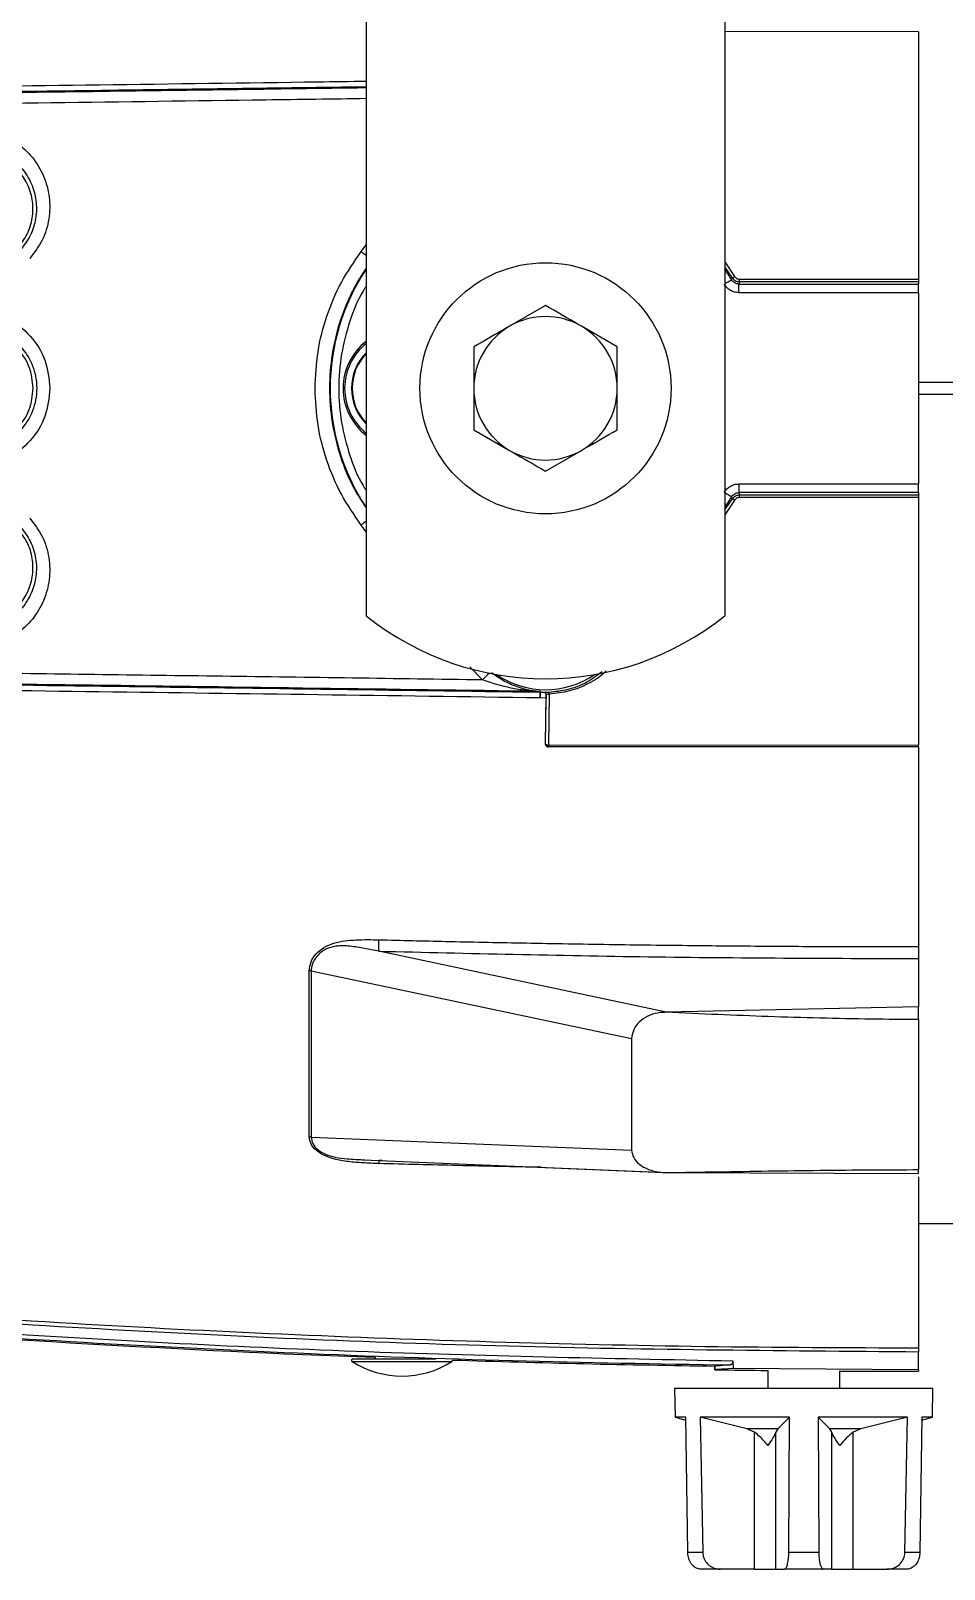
# Model space of a CAD drawing. Extents: x 8 to 113, y 0 to 87.
# Drawn here: x 13.88 to 17.06, y 32.7 to 38.06 of the extents above; entities that cross this region are included whole.
import ezdxf

# ---------------------------------------------------------------- set-up
doc = ezdxf.new("R2010")
doc.units = 0
doc.header["$MEASUREMENT"] = 0
doc.layers.add('OBJECT', color=7, linetype='CONTINUOUS')

msp = doc.modelspace()

# ---------------------------------------------------------------- linework, layer by layer
at = {"layer": 'OBJECT'}
for p, q in [((15.0451, 39.7882), (15.0451, 36.0256)), ((16.2951, 39.7882), (16.2951, 36.0256)), ((16.9701, 38.0608), (16.2951, 38.0612)), ((16.9701, 38.0608), (16.9701, 37.1986)), ((15.0276, 37.2945), (15.0451, 37.3177)), ((16.2951, 37.2588), (16.3288, 37.2084)), ((16.3201, 37.2045), (16.2951, 37.2419)), ((16.3184, 37.1964), (16.3201, 37.2045)), ((16.3458, 37.1898), (16.3443, 37.1815)), ((16.3443, 37.1815), (16.9701, 37.1815)), ((16.3443, 37.1515), (16.3443, 37.1815)), ((16.9701, 37.1515), (16.3443, 37.1515)), ((16.9701, 37.1897), (16.3458, 37.1898)), ((16.346, 37.1987), (16.9701, 37.1986)), ((16.9701, 37.1897), (16.9701, 37.1815)), ((16.9701, 37.1515), (16.9701, 37.1815)), ((16.9701, 37.1515), (16.9701, 36.4849)), ((15.6701, 37.1069), (15.5451, 37.0347)), ((15.9201, 36.9626), (15.7951, 37.0347)), ((17.1764, 36.8382), (16.9701, 36.8382)), ((16.9701, 36.7982), (17.1764, 36.7982)), ((15.4201, 36.6739), (15.5451, 36.6017)), ((15.6701, 36.5295), (15.7951, 36.6017)), ((16.3443, 36.4849), (16.9701, 36.4849)), ((16.3443, 36.4849), (16.3443, 36.4549)), ((16.9701, 36.4549), (16.3443, 36.4549)), ((16.3443, 36.4549), (16.3458, 36.4466)), ((16.9701, 36.4549), (16.9701, 36.4849)), ((16.9701, 36.4549), (16.9701, 36.4468)), ((16.2951, 36.3945), (16.3201, 36.4319)), ((16.3288, 36.428), (16.2951, 36.3776)), ((16.3201, 36.4319), (16.3184, 36.4401)), ((16.3458, 36.4466), (16.9701, 36.4468)), ((16.9701, 36.4379), (16.346, 36.4378)), ((16.9701, 36.4379), (16.9701, 35.5756)), ((15.0451, 36.3187), (15.0276, 36.3419)), ((15.4509, 35.8022), (15.4066, 35.8472)), ((15.6508, 35.7597), (15.6508, 35.7621)), ((15.6529, 35.7596), (15.6508, 35.7597)), ((15.653, 35.762), (15.6529, 35.7596)), ((15.6529, 35.7596), (15.6686, 35.7592)), ((15.652, 35.7394), (15.6511, 35.7394)), ((15.6723, 35.7389), (15.652, 35.7394)), ((15.6703, 35.5784), (15.6723, 35.7389)), ((15.6706, 35.5787), (15.6728, 35.749)), ((15.6728, 35.749), (15.6727, 35.7524)), ((15.6826, 35.7527), (15.6804, 35.575)), ((15.6703, 35.5784), (15.6706, 35.5787)), ((16.9701, 35.5689), (15.6801, 35.5682)), ((15.6801, 35.5682), (15.6806, 35.5687)), ((15.6804, 35.575), (16.9701, 35.5756)), ((16.9701, 35.5693), (15.6806, 35.5687)), ((16.9701, 35.5689), (16.9701, 35.5693)), ((16.9701, 35.5689), (16.9701, 34.8727)), ((15.0889, 34.857), (15.0888, 34.857)), ((16.0901, 34.6439), (15.0889, 34.857)), ((16.9701, 34.831), (16.9701, 34.6633)), ((14.8536, 34.788), (14.8466, 34.7885)), ((14.8536, 34.788), (15.9701, 34.5524)), ((16.9701, 34.6633), (16.0901, 34.6439)), ((16.9701, 34.6188), (16.9701, 34.0956)), ((15.9701, 34.5524), (15.9701, 34.1635)), ((14.8536, 34.2088), (15.9701, 34.1635)), ((15.0074, 34.1315), (16.0819, 34.0858)), ((15.0888, 34.1277), (15.0891, 34.1266)), ((15.0889, 34.1277), (16.0901, 34.0853)), ((15.1011, 34.1275), (15.0889, 34.1277)), ((16.0901, 34.0853), (16.9701, 34.0827)), ((16.9701, 34.0707), (16.9701, 33.4745)), ((16.9701, 33.9082), (17.1764, 33.9082)), ((16.9701, 33.3985), (16.9701, 33.4599)), ((14.9963, 33.4273), (15.2657, 33.4273)), ((14.999, 33.4365), (15.2642, 33.4365)), ((15.0736, 33.4417), (15.0736, 33.4417)), ((15.0764, 33.4416), (15.0764, 33.4365)), ((15.2642, 33.4365), (15.2874, 33.4365)), ((15.2657, 33.4273), (15.344, 33.4273)), ((16.2598, 33.4112), (16.2601, 33.3982)), ((16.2598, 33.4112), (16.2598, 33.4112)), ((16.2601, 33.3982), (16.2598, 33.4112)), ((16.3231, 33.4294), (16.3234, 33.4025)), ((16.9701, 33.3985), (16.3234, 33.4025)), ((16.9701, 33.3985), (16.9701, 33.3932)), ((16.2601, 33.3982), (16.2601, 33.3982)), ((16.4451, 33.3959), (16.4451, 33.3332)), ((16.6951, 33.3332), (16.6951, 33.394)), ((16.1201, 33.3332), (16.1219, 33.2332)), ((17.0201, 33.3332), (16.1201, 33.3332)), ((17.0184, 33.2332), (17.0201, 33.3332)), ((16.1219, 33.2332), (16.1595, 33.2231)), ((16.1593, 33.2332), (16.1219, 33.2332)), ((16.1657, 32.7622), (16.1593, 33.2332)), ((16.5201, 33.2332), (16.2093, 33.2332)), ((16.2093, 33.2332), (16.2178, 32.7622)), ((16.3718, 33.1924), (16.2093, 33.2332)), ((16.4792, 33.1924), (16.3718, 33.1924)), ((16.3979, 33.1807), (16.3718, 33.1924)), ((16.4792, 33.1924), (16.4727, 33.1807)), ((16.5201, 33.2332), (16.4792, 33.1924)), ((16.518, 32.7622), (16.5201, 33.2332)), ((16.9309, 33.2332), (16.6201, 33.2332)), ((16.6201, 33.2332), (16.6222, 32.7622)), ((16.661, 33.1924), (16.6201, 33.2332)), ((16.6676, 33.1807), (16.661, 33.1924)), ((16.7685, 33.1924), (16.661, 33.1924)), ((16.7685, 33.1924), (16.7423, 33.1807)), ((16.9309, 33.2332), (16.7685, 33.1924)), ((16.9225, 32.7622), (16.9309, 33.2332)), ((16.9809, 33.2332), (16.9746, 32.7622)), ((16.9808, 33.2231), (17.0184, 33.2332)), ((17.0184, 33.2332), (16.9809, 33.2332)), ((16.3979, 32.7032), (16.3979, 33.1807)), ((16.4727, 32.7032), (16.4727, 33.1807)), ((16.6676, 32.7032), (16.6676, 33.1807)), ((16.7423, 32.7032), (16.7423, 33.1807)), ((16.1657, 32.7622), (16.2178, 32.7622)), ((16.518, 32.7622), (16.6222, 32.7622)), ((16.9225, 32.7622), (16.9746, 32.7622)), ((16.2802, 32.7032), (16.2124, 32.7032)), ((16.3979, 32.7032), (16.2802, 32.7032)), ((16.3979, 32.7032), (16.4727, 32.7032)), ((16.4727, 32.7032), (16.5023, 32.7032)), ((16.638, 32.7032), (16.5023, 32.7032)), ((16.6676, 32.7032), (16.638, 32.7032)), ((16.6676, 32.7032), (16.7423, 32.7032)), ((16.7423, 32.7032), (16.86, 32.7032)), ((16.9279, 32.7032), (16.86, 32.7032))]:
    msp.add_line(p, q, dxfattribs=at)
at = {"layer": 'OBJECT', "flags": 128}
for points in [[(16.2951, 37.1828), (16.2975, 37.1842), (16.3023, 37.187), (16.3067, 37.1896), (16.3106, 37.1919), (16.3139, 37.1938), (16.3163, 37.1952), (16.3178, 37.1961), (16.3184, 37.1964)], [(16.3184, 36.4401), (16.3178, 36.4404), (16.3163, 36.4413), (16.3139, 36.4427), (16.3106, 36.4446), (16.3067, 36.4469), (16.3023, 36.4494), (16.2975, 36.4523), (16.2951, 36.4536)]]:
    msp.add_lwpolyline(points, dxfattribs=at)
at = {"layer": 'OBJECT'}
msp.add_circle((15.6701, 36.8182), 0.4375, dxfattribs=at)
for centre, radius, start, end in [((15.3216, 37.6945), 0.4964, 233.6784, 236.1554), ((15.6701, 36.8182), 0.7505, 146.3835, 213.6165), ((15.6701, 36.8182), 0.7505, 30.2571, 33.6165), ((16.3148, 37.2276), 0.0237, 282.6843, 305.9634), ((16.1636, 37.1968), 0.1824, 357.8107, 0.595), ((15.6701, 36.8182), 0.25, 60, 120), ((15.6701, 36.8182), 0.25, 120, 180), ((15.6701, 36.8182), 0.25, 0, 60), ((15.1701, 36.8182), 0.2056, 127.4464, 232.5536), ((15.1701, 36.8182), 0.2, 128.6822, 231.3178), ((15.1701, 36.8182), 0.1762, 135.1999, 224.8001), ((15.1701, 36.8182), 0.1739, 135.9712, 224.0288), ((15.6701, 36.8182), 0.25, 180, 240), ((15.6701, 36.8182), 0.25, 300, 0), ((15.6701, 36.8182), 0.25, 240, 300), ((15.6701, 36.8182), 0.7505, 326.3835, 329.7429), ((16.3148, 36.4088), 0.0237, 54.0366, 77.3157), ((16.1636, 36.4397), 0.1824, 359.405, 2.1893), ((15.3222, 35.9412), 0.4974, 123.8477, 126.3197), ((15.6701, 36.8062), 1, 231.3178, 308.6822), ((15.5692, 35.7061), 0.1524, 128.3966, 140.9255), ((15.6701, 36.0682), 0.3005, 235.3857, 304.6143), ((15.6501, 35.7096), 0.0525, 86.8041, 89.18), ((15.4485, 35.7461), 0.2027, 358.122, 3.8586), ((15.1112, 35.7733), 0.5419, 356.4144, 358.5566), ((15.6435, 35.7525), 0.0391, 0.3627, 10.3744), ((15.6806, 35.5787), 0.01, 180.084, 269.9169), ((16.9701, 84.0662), 50.66, 263.32684, 267.85597), ((14.999, 33.4315), 0.005, 90, 237.4319), ((15.1701, 33.6994), 0.323, 237.4319, 302.5681), ((15.3413, 33.4315), 0.005, 302.5681, 9.0281), ((16.9701, 84.0662), 50.66, 268.16308, 269.19659), ((16.9701, 84.0532), 50.66, 269.19697, 269.40622), ((16.9701, 84.0532), 50.66, 269.68898, 270)]:
    msp.add_arc(centre, radius, start, end, dxfattribs=at)
for points, knots in [([(10.9864, 37.8133), (11.5027, 37.8197), (12.536, 37.8325), (13.8902, 37.8502), (14.7276, 37.8617), (15.0451, 37.8661)], [0, 0, 0, 0, 0.382702, 0.765908, 1, 1, 1, 1]), ([(15.0451, 37.8684), (14.738, 37.8642), (13.9214, 37.853), (12.5985, 37.8357), (11.5859, 37.8231), (11.0801, 37.8168)], [0, 0, 0, 0, 0.23178, 0.616222, 1, 1, 1, 1]), ([(11.0832, 37.8367), (11.3272, 37.8398), (11.8241, 37.846), (12.5844, 37.8558), (13.3512, 37.8658), (14.1188, 37.876), (14.6795, 37.8836), (14.9895, 37.8879), (15.0451, 37.8886)], [0, 0, 0, 0, 0.185391, 0.377506, 0.576351, 0.765931, 0.957987, 1, 1, 1, 1]), ([(10.9809, 37.7765), (11.2201, 37.7793), (11.7068, 37.7852), (12.4506, 37.7944), (13.2005, 37.804), (13.9513, 37.8138), (14.5624, 37.822), (14.9283, 37.8271), (15.0451, 37.8287)], [0, 0, 0, 0, 0.177189, 0.360441, 0.549759, 0.730707, 0.913979, 1, 1, 1, 1]), ([(13.6826, 37.722), (13.7084, 37.719), (13.7599, 37.713), (13.8288, 37.6768), (13.8848, 37.6248), (13.924, 37.5591), (13.9439, 37.485), (13.9423, 37.408), (13.9202, 37.3328), (13.8888, 37.2915), (13.8732, 37.2709)], [0, 0, 0, 0, 0.125399, 0.250033, 0.374937, 0.500007, 0.625107, 0.75017, 0.875155, 1, 1, 1, 1]), ([(13.6831, 37.6604), (13.7041, 37.6584), (13.7459, 37.6545), (13.8022, 37.6264), (13.8482, 37.5853), (13.8806, 37.5328), (13.8973, 37.473), (13.8962, 37.4105), (13.8779, 37.3493), (13.8519, 37.3159), (13.8388, 37.2992)], [0, 0, 0, 0, 0.125945, 0.251061, 0.375911, 0.500546, 0.625123, 0.749825, 0.874778, 1, 1, 1, 1]), ([(13.8302, 37.3071), (13.8424, 37.3227), (13.8669, 37.3537), (13.8842, 37.411), (13.8852, 37.4695), (13.8694, 37.5255), (13.8387, 37.5744), (13.7955, 37.6125), (13.7428, 37.6382), (13.7038, 37.6415), (13.6843, 37.6431)], [0, 0, 0, 0, 0.1248514, 0.2496703, 0.374509, 0.4994319, 0.6244738, 0.749587, 0.8746189, 1, 1, 1, 1]), ([(14.867, 36.8182), (14.869, 36.8609), (14.873, 36.9463), (14.9055, 37.0707), (14.9551, 37.1892), (15.0034, 37.2594), (15.0276, 37.2945)], [0, 0, 0, 0, 0.249549, 0.499968, 0.749833, 1, 1, 1, 1]), ([(15.0451, 37.2364), (15.0369, 37.2244), (15.0138, 37.1908), (14.9838, 37.1306), (14.9492, 37.0436), (14.9238, 36.9391), (14.9143, 36.8187), (14.9236, 36.6982), (14.9528, 36.5802), (14.9934, 36.4794), (15.0305, 36.4238), (15.0451, 36.4019)], [0, 0, 0, 0, 0.049424, 0.13824, 0.227356, 0.366591, 0.500406, 0.634291, 0.773557, 0.910718, 1, 1, 1, 1]), ([(16.3288, 37.2084), (16.3298, 37.207), (16.3317, 37.2042), (16.336, 37.2012), (16.3408, 37.199), (16.3442, 37.1988), (16.346, 37.1987)], [0, 0, 0, 0, 0.248699, 0.500161, 0.750977, 1, 1, 1, 1]), ([(15.0451, 37.1742), (15.0415, 37.1686), (15.0169, 37.1309), (14.9861, 37.0514), (14.956, 36.9376), (14.9464, 36.8182), (14.956, 36.6988), (14.9861, 36.585), (15.0169, 36.5056), (15.0415, 36.4679), (15.0451, 36.4623)], [0, 0, 0, 0, 0.0268709, 0.1810548, 0.3394352, 0.5, 0.6605648, 0.8189452, 0.9731291, 1, 1, 1, 1]), ([(16.3443, 37.1515), (16.3391, 37.1519), (16.3286, 37.1526), (16.3141, 37.159), (16.3014, 37.1684), (16.2955, 37.177), (16.2925, 37.1813)], [0, 0, 0, 0, 0.2499898, 0.4998146, 0.7501668, 1, 1, 1, 1]), ([(16.3443, 37.1815), (16.3417, 37.1817), (16.3365, 37.1821), (16.3292, 37.1852), (16.3229, 37.1899), (16.3199, 37.1942), (16.3184, 37.1964)], [0, 0, 0, 0, 0.249341, 0.49971, 0.74966, 1, 1, 1, 1]), ([(16.3201, 37.2045), (16.3215, 37.2024), (16.3245, 37.1981), (16.3308, 37.1935), (16.3381, 37.1904), (16.3432, 37.19), (16.3458, 37.1898)], [0, 0, 0, 0, 0.2497795, 0.4995782, 0.7496537, 1, 1, 1, 1]), ([(16.9701, 37.1986), (16.9701, 37.1974), (16.9701, 37.1958), (16.9701, 37.1939), (16.9701, 37.1926), (16.9701, 37.1915), (16.9701, 37.1907), (16.9701, 37.1899), (16.9701, 37.1898), (16.9701, 37.1897)], [0, 0, 0, 0, 0.235209, 0.351551, 0.467887, 0.584217, 0.700551, 0.816896, 1, 1, 1, 1]), ([(15.7951, 37.0347), (15.7922, 37.0364), (15.7499, 37.0608), (15.7086, 37.0847), (15.6701, 37.1069)], [0, 0, 0, 0, 0.070214, 1, 1, 1, 1]), ([(13.7001, 37.088), (13.7329, 37.0813), (13.7985, 37.0681), (13.878, 37.0042), (13.9328, 36.9182), (13.9398, 36.8515), (13.9433, 36.8182)], [0, 0, 0, 0, 0.250566, 0.500351, 0.750175, 1, 1, 1, 1]), ([(13.6981, 37.0332), (13.7248, 37.0283), (13.7779, 37.0184), (13.8434, 36.968), (13.887, 36.899), (13.9022, 36.8182), (13.8869, 36.7373), (13.8434, 36.6684), (13.7778, 36.618), (13.7247, 36.6082), (13.6981, 36.6032)], [0, 0, 0, 0, 0.125649, 0.250726, 0.375502, 0.500091, 0.624668, 0.749422, 0.874515, 1, 1, 1, 1]), ([(13.8851, 36.8182), (13.8823, 36.8434), (13.8768, 36.8938), (13.8341, 36.958), (13.7731, 37.0046), (13.7235, 37.0134), (13.6987, 37.0179)], [0, 0, 0, 0, 0.249291, 0.498953, 0.749084, 1, 1, 1, 1]), ([(15.5451, 37.0347), (15.5422, 37.033), (15.4999, 37.0086), (15.4586, 36.9848), (15.4201, 36.9626)], [0, 0, 0, 0, 0.070213, 1, 1, 1, 1]), ([(15.4201, 36.9626), (15.4201, 36.9526), (15.4201, 36.9056), (15.4201, 36.8568), (15.4201, 36.8182)], [0, 0, 0, 0, 0.211002, 1, 1, 1, 1]), ([(15.9201, 36.8182), (15.9201, 36.8568), (15.9201, 36.9056), (15.9201, 36.9526), (15.9201, 36.9626)], [0, 0, 0, 0, 0.788998, 1, 1, 1, 1]), ([(13.6987, 36.6186), (13.7235, 36.623), (13.773, 36.6319), (13.8341, 36.6784), (13.8768, 36.7426), (13.8823, 36.793), (13.8851, 36.8182)], [0, 0, 0, 0, 0.250681, 0.500935, 0.750645, 1, 1, 1, 1]), ([(13.9433, 36.8182), (13.9398, 36.7849), (13.9328, 36.7182), (13.878, 36.6322), (13.7984, 36.5683), (13.7329, 36.5551), (13.7001, 36.5485)], [0, 0, 0, 0, 0.24993, 0.499886, 0.749919, 1, 1, 1, 1]), ([(15.0276, 36.3419), (15.0034, 36.3771), (14.955, 36.4474), (14.9055, 36.5658), (14.873, 36.6902), (14.8691, 36.7755), (14.867, 36.8182)], [0, 0, 0, 0, 0.250229, 0.500882, 0.749824, 1, 1, 1, 1]), ([(15.4201, 36.8182), (15.4201, 36.8069), (15.4201, 36.7581), (15.4201, 36.7105), (15.4201, 36.6739)], [0, 0, 0, 0, 0.2318492, 1, 1, 1, 1]), ([(15.9201, 36.6739), (15.9201, 36.7105), (15.9201, 36.7581), (15.9201, 36.8069), (15.9201, 36.8182)], [0, 0, 0, 0, 0.7681508, 1, 1, 1, 1]), ([(15.7951, 36.6017), (15.7981, 36.6034), (15.8403, 36.6278), (15.8817, 36.6517), (15.9201, 36.6739)], [0, 0, 0, 0, 0.070213, 1, 1, 1, 1]), ([(15.5451, 36.6017), (15.5481, 36.6), (15.5903, 36.5756), (15.6317, 36.5518), (15.6701, 36.5295)], [0, 0, 0, 0, 0.070214, 1, 1, 1, 1]), ([(16.2925, 36.4552), (16.2954, 36.4595), (16.3014, 36.4681), (16.3141, 36.4775), (16.3287, 36.4838), (16.3391, 36.4845), (16.3443, 36.4849)], [0, 0, 0, 0, 0.250003, 0.499813, 0.750165, 1, 1, 1, 1]), ([(16.3184, 36.4401), (16.3199, 36.4422), (16.3228, 36.4465), (16.3292, 36.4512), (16.3365, 36.4543), (16.3417, 36.4547), (16.3443, 36.4549)], [0, 0, 0, 0, 0.2494547, 0.4998675, 0.749774, 1, 1, 1, 1]), ([(16.3201, 36.4319), (16.3215, 36.4341), (16.3245, 36.4383), (16.3308, 36.443), (16.3381, 36.446), (16.3432, 36.4464), (16.3458, 36.4466)], [0, 0, 0, 0, 0.24939, 0.499166, 0.749323, 1, 1, 1, 1]), ([(16.346, 36.4378), (16.3442, 36.4377), (16.3408, 36.4374), (16.336, 36.4353), (16.3317, 36.4322), (16.3298, 36.4294), (16.3288, 36.428)], [0, 0, 0, 0, 0.248921, 0.499835, 0.751191, 1, 1, 1, 1]), ([(16.9701, 36.4468), (16.9701, 36.4466), (16.9701, 36.4464), (16.9701, 36.4454), (16.9701, 36.4445), (16.9701, 36.4433), (16.9701, 36.4419), (16.9701, 36.4402), (16.9701, 36.4388), (16.9701, 36.4379)], [0, 0, 0, 0, 0.235207, 0.351552, 0.467887, 0.584228, 0.700573, 0.816902, 1, 1, 1, 1]), ([(13.8732, 36.3655), (13.8888, 36.3449), (13.9202, 36.3036), (13.9423, 36.2284), (13.9439, 36.1515), (13.924, 36.0773), (13.8848, 36.0117), (13.8288, 35.9597), (13.7599, 35.9234), (13.7084, 35.9175), (13.6826, 35.9145)], [0, 0, 0, 0, 0.124845, 0.24983, 0.374893, 0.499993, 0.625062, 0.749967, 0.874601, 1, 1, 1, 1]), ([(13.8388, 36.3372), (13.8519, 36.3205), (13.878, 36.2871), (13.8962, 36.2258), (13.8973, 36.1634), (13.8806, 36.1037), (13.8482, 36.0512), (13.8022, 36.0101), (13.7459, 35.9819), (13.704, 35.978), (13.6831, 35.9761)], [0, 0, 0, 0, 0.1256654, 0.2503632, 0.3748706, 0.4993744, 0.6239874, 0.748872, 0.8742199, 1, 1, 1, 1]), ([(13.6843, 35.9933), (13.7037, 35.995), (13.7426, 35.9982), (13.7953, 36.0239), (13.8386, 36.0618), (13.8693, 36.1108), (13.8852, 36.1667), (13.8842, 36.2253), (13.867, 36.2826), (13.8425, 36.3137), (13.8302, 36.3293)], [0, 0, 0, 0, 0.124906, 0.249953, 0.375022, 0.500104, 0.625116, 0.749959, 0.874676, 1, 1, 1, 1]), ([(15.4509, 35.8022), (15.1488, 35.8063), (14.549, 35.8147), (13.6477, 35.8266), (12.7479, 35.8383), (11.8571, 35.8495), (11.269, 35.8565), (10.9809, 35.86)], [0, 0, 0, 0, 0.2022766, 0.4015017, 0.6039518, 0.8059482, 1, 1, 1, 1]), ([(15.6508, 35.7621), (15.1313, 35.7692), (14.0919, 35.7836), (12.536, 35.804), (11.5027, 35.8168), (10.9864, 35.8232)], [0, 0, 0, 0, 0.333336, 0.666886, 1, 1, 1, 1]), ([(11.0801, 35.8197), (11.5859, 35.8134), (12.5984, 35.8008), (14.1231, 35.7808), (15.1416, 35.7667), (15.6508, 35.7597)], [0, 0, 0, 0, 0.33303, 0.666639, 1, 1, 1, 1]), ([(15.4818, 35.8283), (15.4957, 35.8183), (15.5235, 35.7984), (15.5679, 35.7791), (15.6094, 35.767), (15.6408, 35.763), (15.652, 35.7621), (15.6529, 35.762), (15.653, 35.762), (15.653, 35.762)], [0, 0, 0, 0, 0.249937, 0.500626, 0.749427, 0.968478, 0.986306, 0.993527, 1, 1, 1, 1]), ([(15.682, 35.7595), (15.7044, 35.7619), (15.7505, 35.7668), (15.8143, 35.7918), (15.85, 35.8186), (15.8671, 35.8315)], [0, 0, 0, 0, 0.330582, 0.680069, 1, 1, 1, 1]), ([(15.8814, 35.8336), (15.8801, 35.8321), (15.863, 35.8135), (15.8199, 35.7882), (15.7544, 35.7601), (15.7066, 35.7552), (15.6826, 35.7527)], [0, 0, 0, 0, 0.02736, 0.351619, 0.675255, 1, 1, 1, 1]), ([(15.6511, 35.7394), (15.3934, 35.743), (14.8812, 35.7501), (14.1184, 35.7604), (13.3506, 35.7706), (12.5839, 35.7807), (11.8239, 35.7905), (11.3271, 35.7967), (11.0832, 35.7998)], [0, 0, 0, 0, 0.168843, 0.335534, 0.500076, 0.67255, 0.839189, 1, 1, 1, 1]), ([(15.6508, 35.7621), (15.6508, 35.7621), (15.6508, 35.7621), (15.6507, 35.7621), (15.6504, 35.7621), (15.6363, 35.7628), (15.5997, 35.7654), (15.5342, 35.7748), (15.4841, 35.7913), (15.4509, 35.8022)], [0, 0, 0, 0, 0.001142, 0.002301, 0.004791, 0.01068, 0.246792, 0.502027, 1, 1, 1, 1]), ([(15.6686, 35.7592), (15.6685, 35.7591), (15.6683, 35.7588), (15.6694, 35.7569), (15.6714, 35.7542), (15.6727, 35.7524)], [0, 0, 0, 0, 0.252438, 0.503217, 1, 1, 1, 1]), ([(15.6686, 35.7592), (15.6705, 35.7592), (15.6734, 35.7593), (15.6782, 35.7594), (15.6807, 35.7595), (15.682, 35.7595)], [0, 0, 0, 0, 0.499445, 0.751584, 1, 1, 1, 1]), ([(15.6727, 35.7524), (15.6726, 35.7499), (15.6724, 35.7459), (15.6724, 35.7407), (15.6723, 35.7389)], [0, 0, 0, 0, 0.6495649, 1, 1, 1, 1]), ([(15.6826, 35.7527), (15.682, 35.7526), (15.6807, 35.7525), (15.6782, 35.7521), (15.6755, 35.7514), (15.6733, 35.7503), (15.673, 35.7494), (15.6728, 35.749)], [0, 0, 0, 0, 0.117751, 0.236264, 0.479976, 0.736393, 1, 1, 1, 1]), ([(15.6801, 35.5682), (15.6791, 35.5683), (15.677, 35.5685), (15.6742, 35.57), (15.672, 35.5722), (15.6705, 35.5751), (15.6704, 35.5773), (15.6703, 35.5784)], [0, 0, 0, 0, 0.1904146, 0.380721, 0.5749326, 0.7832683, 1, 1, 1, 1]), ([(15.6706, 35.5787), (15.6706, 35.5787), (15.6706, 35.5786), (15.6707, 35.5784), (15.6708, 35.578), (15.6715, 35.5771), (15.6732, 35.5762), (15.6756, 35.5755), (15.678, 35.5751), (15.6795, 35.575), (15.6804, 35.575)], [0, 0, 0, 0, 0.013718, 0.037881, 0.117462, 0.241308, 0.499767, 0.695357, 0.834141, 1, 1, 1, 1]), ([(15.6804, 35.575), (15.6804, 35.5741), (15.6804, 35.5724), (15.6805, 35.5704), (15.6805, 35.5691), (15.6806, 35.5688), (15.6806, 35.5687)], [0, 0, 0, 0, 0.249948, 0.499967, 0.749993, 1, 1, 1, 1]), ([(16.9701, 35.5693), (16.9701, 35.5694), (16.9701, 35.5695), (16.9701, 35.57), (16.9701, 35.5707), (16.9701, 35.5717), (16.9701, 35.5728), (16.9701, 35.5741), (16.9701, 35.5751), (16.9701, 35.5756)], [0, 0, 0, 0, 0.143851, 0.287677, 0.431526, 0.575369, 0.719208, 0.857742, 1, 1, 1, 1]), ([(14.8466, 34.7885), (14.8479, 34.7989), (14.8506, 34.8199), (14.8692, 34.848), (14.8968, 34.8709), (14.9439, 34.8907), (15.0105, 34.8978), (15.0632, 34.8971), (15.0896, 34.8967)], [0, 0, 0, 0, 0.125023, 0.250261, 0.372599, 0.500558, 0.750171, 1, 1, 1, 1]), ([(15.0888, 34.857), (15.0722, 34.8602), (15.039, 34.8667), (14.9895, 34.8749), (14.943, 34.8767), (14.9102, 34.8669), (14.8901, 34.8551), (14.8778, 34.8445), (14.8672, 34.8316), (14.8592, 34.8174), (14.8543, 34.8023), (14.8538, 34.7923), (14.8536, 34.788)], [0, 0, 0, 0, 0.167655, 0.336418, 0.499288, 0.624455, 0.681335, 0.749952, 0.805262, 0.875044, 0.94588, 1, 1, 1, 1]), ([(15.0888, 34.857), (15.089, 34.8641), (15.0894, 34.8783), (15.0895, 34.8906), (15.0896, 34.8967)], [0, 0, 0, 0, 0.499997, 1, 1, 1, 1]), ([(15.0888, 34.857), (15.4023, 34.8495), (16.0292, 34.8343), (16.6565, 34.8321), (16.9701, 34.831)], [0, 0, 0, 0, 0.500002, 1, 1, 1, 1]), ([(15.0896, 34.8967), (15.1673, 34.8948), (15.3322, 34.8907), (15.5938, 34.8854), (15.8742, 34.8806), (16.157, 34.877), (16.4327, 34.8745), (16.7014, 34.8729), (16.8806, 34.8728), (16.9701, 34.8727)], [0, 0, 0, 0, 0.124105, 0.263212, 0.41732, 0.571428, 0.714286, 0.857143, 1, 1, 1, 1]), ([(16.9701, 34.8727), (16.9701, 34.8694), (16.9701, 34.8604), (16.9701, 34.8458), (16.9701, 34.8351), (16.9701, 34.831)], [0, 0, 0, 0, 0.263891, 0.723095, 1, 1, 1, 1]), ([(14.8466, 34.2094), (14.8465, 34.2969), (14.8465, 34.4719), (14.8465, 34.6829), (14.8466, 34.7885)], [0, 0, 0, 0, 0.500003, 1, 1, 1, 1]), ([(14.8536, 34.788), (14.8537, 34.6825), (14.8537, 34.4714), (14.8537, 34.2964), (14.8536, 34.2088)], [0, 0, 0, 0, 0.499779, 1, 1, 1, 1]), ([(16.0901, 34.6439), (16.0863, 34.6438), (16.0764, 34.6437), (16.0545, 34.6409), (16.0247, 34.6315), (15.9955, 34.6113), (15.9748, 34.5838), (15.9717, 34.5632), (15.9701, 34.5524)], [0, 0, 0, 0, 0.0612938, 0.1579775, 0.3530257, 0.5689643, 0.7756011, 1, 1, 1, 1]), ([(16.9701, 34.6188), (16.9152, 34.619), (16.8003, 34.6195), (16.6257, 34.6232), (16.4477, 34.6287), (16.2692, 34.6357), (16.1505, 34.6411), (16.0901, 34.6439)], [0, 0, 0, 0, 0.187145, 0.391348, 0.595125, 0.793954, 1, 1, 1, 1]), ([(16.9701, 34.6188), (16.9701, 34.6245), (16.9701, 34.6358), (16.9701, 34.6519), (16.9701, 34.6609), (16.9701, 34.6633)], [0, 0, 0, 0, 0.425026, 0.850044, 1, 1, 1, 1]), ([(15.0896, 34.1168), (15.071, 34.1175), (15.0355, 34.1187), (14.9827, 34.1229), (14.9357, 34.1309), (14.8967, 34.1447), (14.869, 34.1628), (14.8505, 34.1849), (14.8479, 34.2012), (14.8466, 34.2094)], [0, 0, 0, 0, 0.175155, 0.335953, 0.499736, 0.628068, 0.749936, 0.875048, 1, 1, 1, 1]), ([(14.8536, 34.2088), (14.8525, 34.2089), (14.8501, 34.2092), (14.8478, 34.2093), (14.8466, 34.2094)], [0, 0, 0, 0, 0.500003, 1, 1, 1, 1]), ([(14.8536, 34.2088), (14.8548, 34.2012), (14.8572, 34.1859), (14.875, 34.165), (14.9022, 34.1484), (14.9384, 34.1375), (14.9746, 34.1333), (14.9979, 34.132), (15.0074, 34.1315)], [0, 0, 0, 0, 0.169475, 0.339571, 0.508222, 0.676895, 0.867999, 1, 1, 1, 1]), ([(15.9701, 34.1635), (15.9716, 34.1547), (15.9746, 34.137), (15.9958, 34.1132), (16.027, 34.0956), (16.0607, 34.0868), (16.0819, 34.0857), (16.0901, 34.0853)], [0, 0, 0, 0, 0.217937, 0.435233, 0.661573, 0.868603, 1, 1, 1, 1]), ([(15.0074, 34.1315), (15.0121, 34.1312), (15.0231, 34.1305), (15.0341, 34.1301), (15.0405, 34.1298)], [0, 0, 0, 0, 0.41689, 1, 1, 1, 1]), ([(15.0891, 34.1266), (15.0892, 34.1265), (15.0894, 34.126), (15.0895, 34.1206), (15.0896, 34.1168)], [0, 0, 0, 0, 0.289714, 1, 1, 1, 1]), ([(15.655, 34.1037), (15.5581, 34.1057), (15.3696, 34.1095), (15.1812, 34.1144), (15.0896, 34.1168)], [0, 0, 0, 0, 0.513737, 1, 1, 1, 1]), ([(16.0901, 34.0853), (16.1505, 34.0862), (16.2692, 34.0881), (16.4477, 34.091), (16.6257, 34.0934), (16.8003, 34.0952), (16.9152, 34.0955), (16.9701, 34.0956)], [0, 0, 0, 0, 0.206023, 0.404822, 0.608638, 0.812834, 1, 1, 1, 1]), ([(16.9701, 34.0827), (16.9701, 34.0826), (16.9701, 34.0824), (16.9701, 34.0888), (16.9701, 34.0942), (16.9701, 34.0956)], [0, 0, 0, 0, 0.425021, 0.850046, 1, 1, 1, 1]), ([(16.9701, 33.4599), (16.4782, 33.464), (15.4944, 33.472), (14.0201, 33.5396), (12.5481, 33.644), (11.5703, 33.7504), (11.0814, 33.8036)], [0, 0, 0, 0, 0.25003, 0.500058, 0.750055, 1, 1, 1, 1]), ([(11.0832, 33.8181), (11.3157, 33.7917), (11.7886, 33.7382), (12.5112, 33.6695), (13.2581, 33.6086), (14.0075, 33.5592), (14.7527, 33.5211), (15.4873, 33.4944), (16.227, 33.4776), (16.7219, 33.4755), (16.9701, 33.4745)], [0, 0, 0, 0, 0.118989, 0.241992, 0.369009, 0.500039, 0.623805, 0.748387, 0.873785, 1, 1, 1, 1]), ([(11.0832, 33.7542), (11.321, 33.7273), (11.8049, 33.6726), (12.5445, 33.6026), (13.2995, 33.5418), (14.0556, 33.4926), (14.8068, 33.4551), (15.5573, 33.428), (16.0605, 33.4193), (16.3133, 33.415)], [0, 0, 0, 0, 0.136957, 0.278626, 0.425005, 0.570315, 0.712103, 0.855331, 1, 1, 1, 1]), ([(11.0849, 33.7686), (11.5199, 33.7209), (12.3899, 33.6255), (13.6992, 33.5261), (15.0104, 33.4558), (15.8855, 33.4382), (16.3231, 33.4294)], [0, 0, 0, 0, 0.249981, 0.5, 0.749995, 1, 1, 1, 1]), ([(16.9701, 33.4745), (16.9701, 33.4743), (16.9701, 33.4739), (16.9701, 33.4723), (16.9701, 33.4708), (16.9701, 33.4689), (16.9701, 33.4669), (16.9701, 33.4639), (16.9701, 33.4615), (16.9701, 33.4599)], [0, 0, 0, 0, 0.226959, 0.339219, 0.451486, 0.563736, 0.675991, 0.78826, 1, 1, 1, 1]), ([(16.3133, 33.415), (16.2961, 33.4138), (16.2671, 33.4118), (16.2619, 33.4114), (16.2598, 33.4112)], [0, 0, 0, 0, 0.593401, 1, 1, 1, 1]), ([(16.3234, 33.4025), (16.3046, 33.4013), (16.2698, 33.399), (16.2632, 33.3985), (16.2601, 33.3982)], [0, 0, 0, 0, 0.54186, 1, 1, 1, 1]), ([(16.3231, 33.4294), (16.323, 33.428), (16.3229, 33.4259), (16.322, 33.4227), (16.3209, 33.4204), (16.3195, 33.4183), (16.318, 33.4169), (16.3159, 33.4154), (16.3143, 33.4151), (16.3133, 33.415)], [0, 0, 0, 0, 0.171872, 0.256728, 0.427736, 0.526486, 0.654996, 0.783434, 1, 1, 1, 1]), ([(16.4444, 33.1344), (16.4444, 33.1345), (16.436, 33.1452), (16.4214, 33.1623), (16.404, 33.1759), (16.3979, 33.1807)], [0, 0, 0, 0, 0.004609, 0.647696, 1, 1, 1, 1]), ([(16.4727, 33.1807), (16.4698, 33.1743), (16.4634, 33.1604), (16.4515, 33.1434), (16.4445, 33.1345), (16.4444, 33.1344)], [0, 0, 0, 0, 0.458105, 0.995394, 1, 1, 1, 1]), ([(16.6958, 33.1344), (16.6957, 33.1345), (16.6874, 33.1452), (16.6756, 33.1623), (16.6697, 33.1759), (16.6676, 33.1807)], [0, 0, 0, 0, 0.004609, 0.647696, 1, 1, 1, 1]), ([(16.7423, 33.1807), (16.7344, 33.1743), (16.7171, 33.1604), (16.7028, 33.1434), (16.6959, 33.1345), (16.6958, 33.1344)], [0, 0, 0, 0, 0.4581043, 0.9953935, 1, 1, 1, 1]), ([(16.2124, 32.7032), (16.2067, 32.704), (16.1955, 32.7054), (16.1807, 32.7172), (16.1703, 32.7343), (16.1662, 32.7504), (16.1658, 32.7597), (16.1657, 32.7622)], [0, 0, 0, 0, 0.241745, 0.484005, 0.711796, 0.922051, 1, 1, 1, 1]), ([(16.2178, 32.7622), (16.2185, 32.7558), (16.22, 32.743), (16.2299, 32.726), (16.2444, 32.7127), (16.262, 32.7046), (16.2744, 32.7037), (16.2802, 32.7032)], [0, 0, 0, 0, 0.198026, 0.39586, 0.598898, 0.81482, 1, 1, 1, 1]), ([(16.5023, 32.7032), (16.5042, 32.704), (16.508, 32.7054), (16.5129, 32.7172), (16.5164, 32.7343), (16.5178, 32.7504), (16.518, 32.7597), (16.518, 32.7622)], [0, 0, 0, 0, 0.241745, 0.484005, 0.711795, 0.922051, 1, 1, 1, 1]), ([(16.6222, 32.7622), (16.6224, 32.7558), (16.6228, 32.743), (16.6253, 32.726), (16.629, 32.7127), (16.6334, 32.7046), (16.6365, 32.7037), (16.638, 32.7032)], [0, 0, 0, 0, 0.198026, 0.395861, 0.598898, 0.81482, 1, 1, 1, 1]), ([(16.86, 32.7032), (16.8676, 32.704), (16.8826, 32.7054), (16.9024, 32.7172), (16.9162, 32.7343), (16.9218, 32.7504), (16.9223, 32.7597), (16.9225, 32.7622)], [0, 0, 0, 0, 0.241745, 0.4840054, 0.7117956, 0.922051, 1, 1, 1, 1]), ([(16.9746, 32.7622), (16.974, 32.7558), (16.9729, 32.743), (16.9655, 32.726), (16.9546, 32.7127), (16.9415, 32.7046), (16.9322, 32.7037), (16.9279, 32.7032)], [0, 0, 0, 0, 0.198026, 0.395861, 0.598898, 0.81482, 1, 1, 1, 1])]:
    msp.add_open_spline(points, degree=3, knots=knots, dxfattribs=at)

doc.saveas('drawing.dxf')
